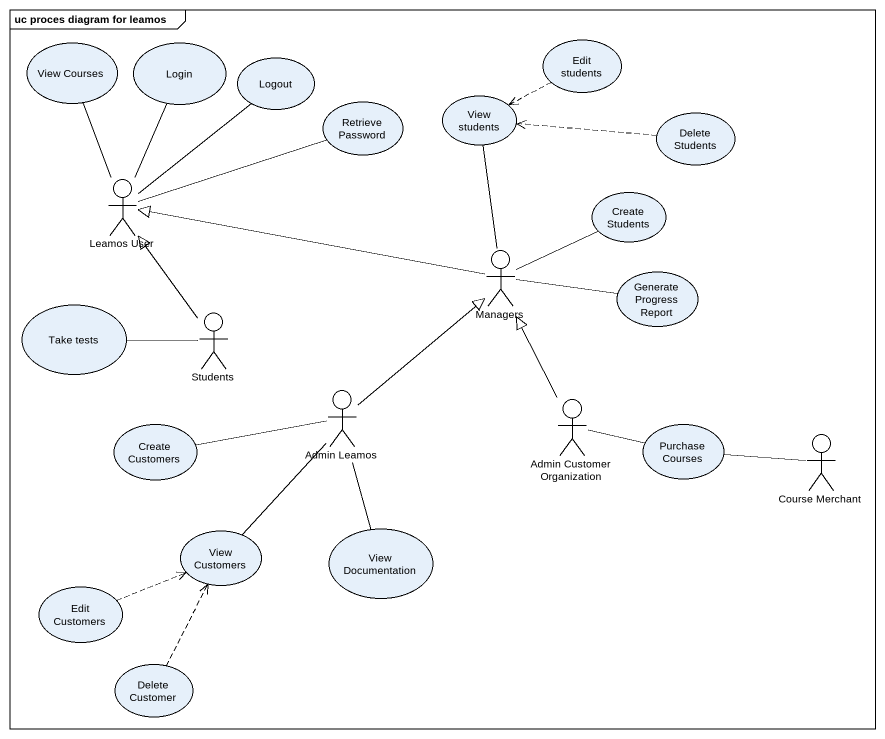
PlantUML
@startuml
mainframe uc proces diagram for leamos
usecase "View Courses" as View_Courses
usecase Login
usecase Logout
usecase "Edit students" as Edit_students
usecase "Retrieve Password" as Retrieve_Password
usecase "View students" as View_students
usecase "Delete Students" as Delete_Students
actor "Leamos User" as Leamos_User
usecase "Create Students" as Create_Students
actor Managers
usecase "Generate Progress Report" as Generate_Progress_Report
usecase "Take tests" as Take_tests
actor Students
usecase "Create Customers" as Create_Customers
actor "Admin Leamos" as Admin_Leamos
actor "Admin Customer Organization" as Admin_Customer_Organization
usecase "Purchase Courses" as Purchase_Courses
actor "Course Merchant" as Course_Merchant
usecase "View Customers" as View_Customers
usecase "View Documentation" as View_Documentation
usecase "Edit Customers" as Edit_Customers
usecase "Delete Customer" as Delete_Customer
Logout -- Leamos_User
Edit_students .left.> View_students
Retrieve_Password -left- Leamos_User
View_students -- Managers
Delete_Students .left.> View_students
Leamos_User -up- View_Courses
Leamos_User -up- Login
Create_Students -- Managers
Managers -left-|> Leamos_User
Generate_Progress_Report -left- Managers
Take_tests -right- Students
Students -up-|> Leamos_User
Create_Customers -right- Admin_Leamos
Admin_Leamos -up-|> Managers
Admin_Customer_Organization -up-|> Managers
Purchase_Courses -left- Admin_Customer_Organization
Course_Merchant -left- Purchase_Courses
View_Customers -up- Admin_Leamos
View_Documentation -up- Admin_Leamos
Edit_Customers .right.> View_Customers
Delete_Customer .up.> View_Customers
@enduml
